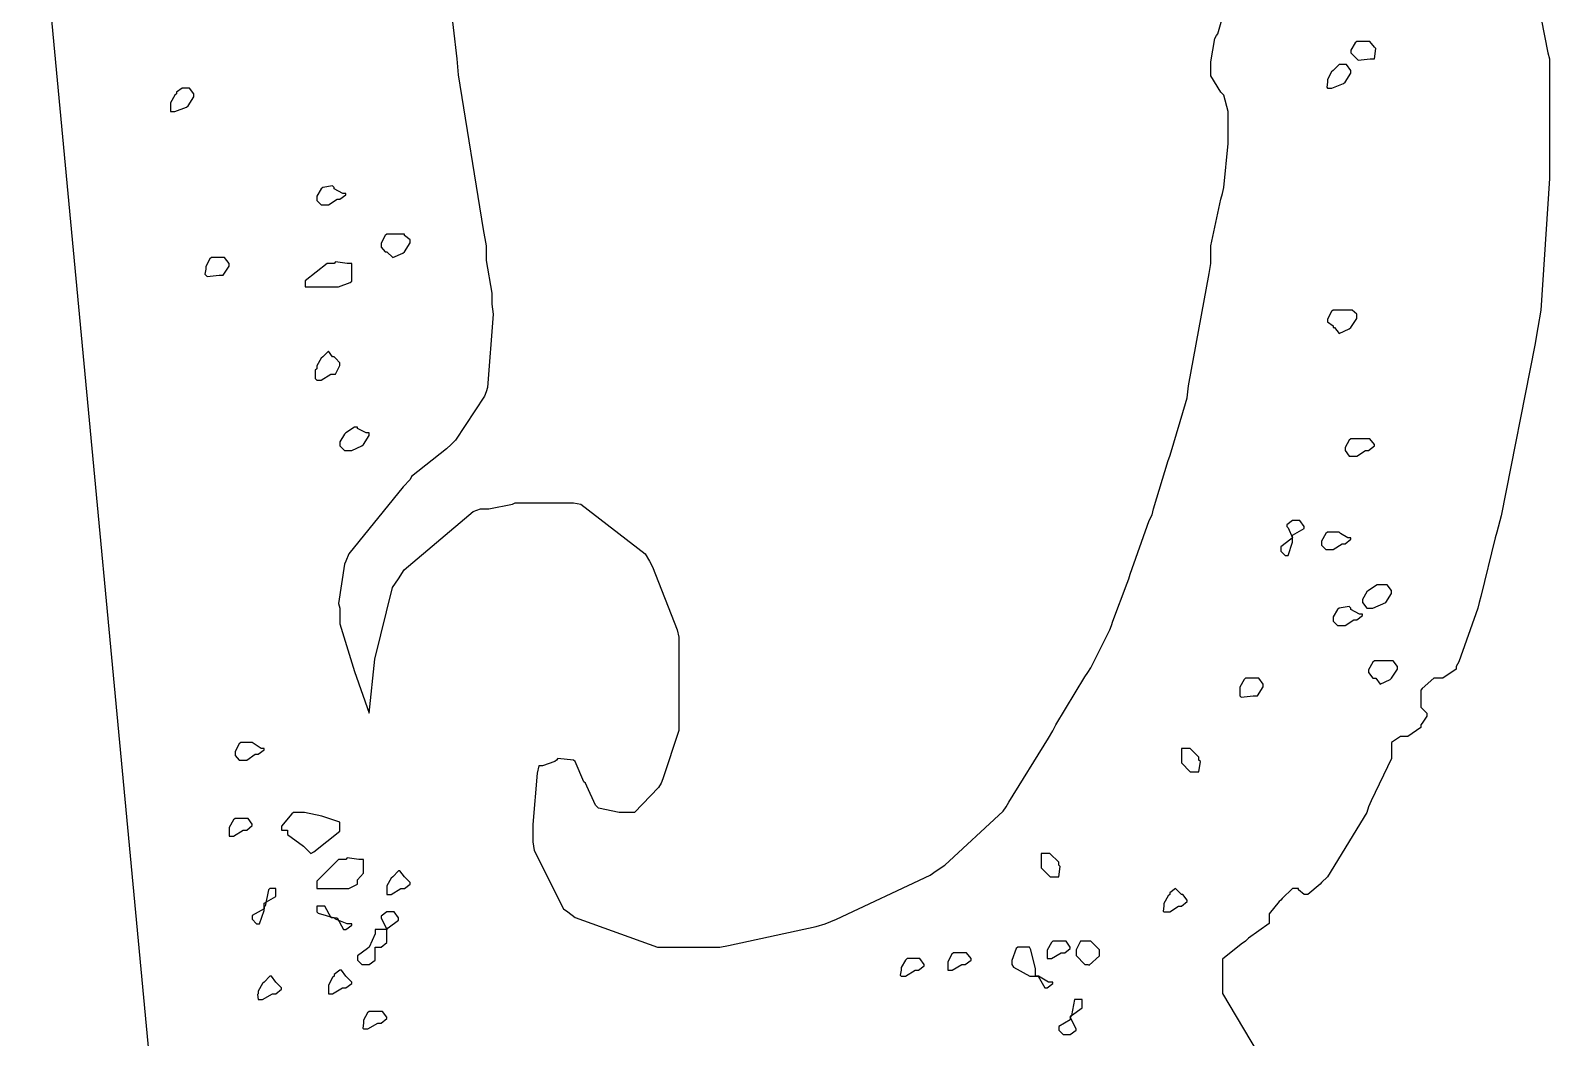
# Model space of a CAD drawing. Extents: x 71 to 283, y 22 to 328.
# Drawn here: x 220.87 to 230.05, y 64.01 to 70.09 of the extents above; entities that cross this region are included whole.
import ezdxf

# ---------------------------------------------------------------- set-up
doc = ezdxf.new("R2010")
doc.units = 0
doc.header["$MEASUREMENT"] = 0

msp = doc.modelspace()

# ---------------------------------------------------------------- linework, layer by layer
at = {"color": 7}
for points in [[(221.888, 60.7674), (220.741, 72.9368)], [(223.405, 70.3005), (223.449, 69.9202), (223.457, 69.8239), (223.607, 68.8894), (223.625, 68.7917), (223.625, 68.7035), (223.661, 68.5052), (223.661, 68.4389), (223.669, 68.3782), (223.634, 67.9372), (223.625, 67.9097), (223.616, 67.8836), (223.441, 67.619), (223.415, 67.5929), (223.387, 67.5665), (223.176, 67.3985), (223.168, 67.3806), (223.124, 67.3365), (222.796, 66.9315), (222.779, 66.8874), (222.77, 66.8694), (222.734, 66.6323), (222.743, 66.6048), (222.743, 66.5095), (222.831, 66.2217), (222.92, 65.9694), (222.92, 65.9694), (222.92, 65.9694), (222.954, 66.2961), (223.06, 66.7286), (223.096, 66.7812), (223.131, 66.8348), (223.547, 67.1876), (223.591, 67.2042), (223.643, 67.2042), (223.784, 67.2317), (223.802, 67.2402), (223.89, 67.2402), (224.088, 67.2402), (224.154, 67.2402), (224.198, 67.2317), (224.586, 66.9315), (224.613, 66.8874), (224.63, 66.8528), (224.78, 66.4725), (224.79, 66.4284), (224.79, 66.3843), (224.79, 66.2852), (224.79, 66.252), (224.79, 66.1818), (224.79, 66.0231), (224.79, 65.9694), (224.79, 65.8647), (224.692, 65.574), (224.683, 65.5465), (224.666, 65.5204), (224.521, 65.3701), (224.473, 65.3701), (224.429, 65.3701), (224.305, 65.3962), (224.296, 65.4043), (224.287, 65.4142), (224.234, 65.5299), (224.226, 65.5465), (224.216, 65.556), (224.163, 65.6788), (224.154, 65.6869), (224.154, 65.6869), (224.058, 65.6967), (224.05, 65.6869), (224.04, 65.6788), (223.967, 65.6527), (223.944, 65.6527), (223.944, 65.6527), (223.934, 65.6086), (223.908, 65.2985), (223.908, 65.1937), (223.916, 65.1411), (224.093, 64.7883), (224.12, 64.7707), (224.164, 64.7361), (224.66, 64.5583), (224.826, 64.5583), (224.878, 64.5583), (224.996, 64.5583), (225.036, 64.5583), (225.089, 64.5679), (225.618, 64.6825), (225.672, 64.6987), (225.742, 64.7266), (226.307, 64.9912), (226.343, 65.0173), (226.395, 65.0529), (226.748, 65.3782), (226.766, 65.4043), (226.782, 65.4322), (227.021, 65.8192), (227.048, 65.8633), (227.065, 65.8992), (227.241, 66.1899), (227.259, 66.216), (227.276, 66.2436), (227.391, 66.4725), (227.401, 66.4986), (227.409, 66.5261), (227.496, 66.7551), (227.506, 66.7812), (227.514, 66.8087), (227.63, 67.134), (227.648, 67.1682), (227.656, 67.2042), (227.744, 67.4949), (227.754, 67.521), (227.762, 67.5488), (227.849, 67.8395), (227.858, 67.8737), (227.867, 67.9457), (227.991, 68.6248), (228.001, 68.6855), (228.001, 68.7917), (228.061, 69.0742), (228.071, 69.1085), (228.079, 69.1444), (228.107, 69.409), (228.107, 69.4972), (228.107, 69.5152), (228.107, 69.5551), (228.107, 69.5674), (228.107, 69.6034), (228.079, 69.7011), (228.071, 69.7096), (228.061, 69.7191), (228.001, 69.8183), (228.001, 69.85), (228.001, 69.9036), (228.025, 70.0444), (228.035, 70.0624), (228.043, 70.0719), (228.071, 70.171)], [(229.975, 70.2649), (230.037, 69.9562), (230.047, 69.9202), (230.047, 69.886), (230.047, 69.8073), (230.047, 69.7798), (230.047, 69.7096), (230.047, 69.5508), (230.047, 69.4972), (230.047, 69.1981), (229.993, 68.4043), (229.975, 68.2985), (229.957, 68.1923), (229.755, 67.1615), (229.729, 67.0638), (229.719, 67.0292), (229.631, 66.675), (229.622, 66.639), (229.613, 66.6048), (229.499, 66.2795), (229.482, 66.252), (229.482, 66.2354), (229.402, 66.1818), (229.376, 66.1818), (229.348, 66.1818), (229.278, 66.1197), (229.27, 66.1098), (229.27, 66.0837), (229.27, 66.0259), (229.27, 66.0054), (229.306, 65.9694), (229.306, 65.9529), (229.278, 65.9088), (229.27, 65.8992), (229.27, 65.8827), (229.191, 65.829), (229.165, 65.829), (229.147, 65.829), (229.093, 65.7931), (229.093, 65.7931), (229.093, 65.6967), (228.969, 65.4403), (228.953, 65.4043), (228.943, 65.3701), (228.705, 64.9827), (228.67, 64.9471), (228.661, 64.9386), (228.588, 64.8751), (228.564, 64.8751), (228.564, 64.8751), (228.53, 64.903), (228.53, 64.9111), (228.53, 64.9111), (228.502, 64.9111), (228.494, 64.9111), (228.494, 64.9111), (228.432, 64.8504), (228.424, 64.8409), (228.414, 64.8324), (228.353, 64.7594), (228.353, 64.7347), (228.353, 64.7001), (228.229, 64.612), (228.211, 64.5943), (228.185, 64.5763), (228.071, 64.4839), (228.071, 64.4521), (228.071, 64.4521), (228.071, 64.4275), (228.071, 64.4179), (228.071, 64.2772), (228.282, 63.9244)]]:
    msp.add_lwpolyline(points, dxfattribs=at)
for points in [[(228.883, 69.9202), (228.883, 69.9202), (228.883, 69.9202), (228.883, 69.9202), (228.891, 69.9121), (228.964, 69.9202), (228.989, 69.9202), (228.989, 69.9202), (228.997, 69.9823), (228.989, 69.9904), (228.989, 69.9904), (228.961, 70.0264), (228.953, 70.0264), (228.935, 70.0264), (228.895, 70.0264), (228.883, 70.0264), (228.873, 70.0183), (228.847, 69.9728), (228.847, 69.9562), (228.883, 69.9202)], [(228.706, 69.7438), (228.706, 69.7438), (228.706, 69.7438), (228.706, 69.7438), (228.732, 69.7438), (228.802, 69.7713), (228.812, 69.7798), (228.812, 69.7798), (228.847, 69.8334), (228.847, 69.85), (228.847, 69.85), (228.82, 69.886), (228.812, 69.886), (228.812, 69.886), (228.785, 69.886), (228.776, 69.886), (228.74, 69.85), (228.731, 69.8419), (228.706, 69.7964), (228.706, 69.7798), (228.706, 69.7798), (228.701, 69.7495), (228.706, 69.7438)], [(221.721, 69.6034), (221.721, 69.6034), (221.721, 69.6034), (221.721, 69.6034), (221.747, 69.6034), (221.817, 69.6295), (221.827, 69.6376), (221.827, 69.6376), (221.861, 69.6916), (221.861, 69.7096), (221.861, 69.7096), (221.835, 69.7438), (221.827, 69.7438), (221.827, 69.7438), (221.8, 69.7438), (221.791, 69.7438), (221.791, 69.7438), (221.757, 69.7191), (221.757, 69.7096), (221.747, 69.7011), (221.721, 69.6542), (221.721, 69.6376), (221.721, 69.6376), (221.721, 69.6129), (221.721, 69.6034)], [(222.709, 69.1444), (222.709, 69.1444), (222.709, 69.1444), (222.709, 69.1444), (222.699, 69.154), (222.639, 69.1444), (222.639, 69.1444), (222.629, 69.1363), (222.603, 69.0908), (222.603, 69.0742), (222.603, 69.0658), (222.629, 69.0383), (222.639, 69.0383), (222.639, 69.0383), (222.663, 69.0383), (222.673, 69.0383), (222.673, 69.0383), (222.726, 69.0742), (222.743, 69.0742), (222.743, 69.0742), (222.779, 69.1003), (222.779, 69.1085), (222.761, 69.1085), (222.709, 69.1363), (222.709, 69.1444)], [(223.132, 68.8619), (223.104, 68.8619), (223.045, 68.8619), (223.026, 68.8619), (223.016, 68.8538), (222.992, 68.8082), (222.992, 68.7917), (222.992, 68.7836), (223.016, 68.7557), (223.026, 68.7557), (223.062, 68.7215), (223.062, 68.7215), (223.122, 68.7476), (223.132, 68.7557), (223.132, 68.7557), (223.168, 68.8097), (223.168, 68.8277), (223.168, 68.8277), (223.132, 68.8538), (223.132, 68.8619)], [(221.933, 68.6153), (221.941, 68.6072), (222.013, 68.6153), (222.038, 68.6153), (222.038, 68.6153), (222.074, 68.6689), (222.074, 68.6855), (222.074, 68.6855), (222.046, 68.7215), (222.038, 68.7215), (222.02, 68.7215), (221.98, 68.7215), (221.967, 68.7215), (221.958, 68.713), (221.933, 68.6675), (221.933, 68.6513), (221.933, 68.6513), (221.928, 68.6209), (221.933, 68.6153)], [(222.533, 68.5451), (222.533, 68.5451), (222.665, 68.5451), (222.709, 68.5451), (222.735, 68.5451), (222.805, 68.5712), (222.815, 68.5793), (222.815, 68.6072), (222.815, 68.6664), (222.815, 68.6855), (222.787, 68.6855), (222.717, 68.6954), (222.709, 68.6855), (222.665, 68.6855), (222.533, 68.5807), (222.533, 68.5451)], [(228.74, 68.2985), (228.749, 68.2985), (228.776, 68.2625), (228.776, 68.2625), (228.776, 68.2625), (228.837, 68.29), (228.847, 68.2985), (228.847, 68.2985), (228.883, 68.3521), (228.883, 68.3687), (228.883, 68.3782), (228.855, 68.4029), (228.847, 68.4029), (228.819, 68.4029), (228.76, 68.4029), (228.74, 68.4029), (228.731, 68.3948), (228.706, 68.3493), (228.706, 68.3327), (228.706, 68.3327), (228.74, 68.308), (228.74, 68.2985)], [(222.603, 67.9799), (222.629, 67.9799), (222.688, 68.0159), (222.709, 68.0159), (222.717, 68.0159), (222.743, 68.0695), (222.743, 68.0861), (222.743, 68.0861), (222.717, 68.1136), (222.709, 68.1221), (222.699, 68.1221), (222.673, 68.1563), (222.673, 68.1563), (222.639, 68.1221), (222.629, 68.1136), (222.603, 68.0667), (222.603, 68.0501), (222.593, 68.042), (222.593, 67.9898), (222.603, 67.9799)], [(222.849, 67.6973), (222.849, 67.6973), (222.849, 67.6973), (222.849, 67.6973), (222.831, 67.6973), (222.779, 67.6631), (222.779, 67.6631), (222.77, 67.6547), (222.743, 67.6092), (222.743, 67.5929), (222.743, 67.5845), (222.77, 67.5569), (222.779, 67.5569), (222.779, 67.5569), (222.805, 67.5569), (222.815, 67.5569), (222.815, 67.5569), (222.875, 67.5845), (222.885, 67.5929), (222.885, 67.5929), (222.92, 67.6465), (222.92, 67.6631), (222.902, 67.6631), (222.849, 67.6892), (222.849, 67.6973)], [(228.847, 67.521), (228.847, 67.521), (228.883, 67.521), (228.883, 67.521), (228.883, 67.521), (228.935, 67.5569), (228.953, 67.5569), (228.953, 67.5569), (228.989, 67.5845), (228.989, 67.5929), (228.989, 67.5929), (228.961, 67.6271), (228.953, 67.6271), (228.925, 67.6271), (228.866, 67.6271), (228.847, 67.6271), (228.837, 67.619), (228.812, 67.5735), (228.812, 67.5569), (228.812, 67.5569), (228.837, 67.521), (228.847, 67.521)], [(228.494, 67.0278), (228.494, 67.0458), (228.564, 67.0856), (228.564, 67.098), (228.564, 67.098), (228.538, 67.134), (228.53, 67.134), (228.53, 67.134), (228.502, 67.134), (228.494, 67.134), (228.494, 67.134), (228.46, 67.1079), (228.46, 67.098), (228.468, 67.0899), (228.494, 67.0278), (228.494, 67.0278), (228.484, 67.0197), (228.424, 66.9742), (228.424, 66.9576), (228.424, 66.9491), (228.45, 66.9216), (228.46, 66.9216), (228.468, 66.9216), (228.494, 67.0017), (228.494, 67.0278)], [(228.776, 67.0638), (228.758, 67.0638), (228.719, 67.0638), (228.706, 67.0638), (228.696, 67.0553), (228.67, 67.0084), (228.67, 66.9918), (228.67, 66.9837), (228.696, 66.9576), (228.706, 66.9576), (228.706, 66.9576), (228.731, 66.9576), (228.74, 66.9576), (228.74, 66.9576), (228.794, 66.9918), (228.812, 66.9918), (228.812, 66.9918), (228.847, 67.0197), (228.847, 67.0278), (228.829, 67.0278), (228.785, 67.0553), (228.776, 67.0638)], [(228.953, 66.6048), (228.979, 66.6048), (229.059, 66.639), (229.059, 66.639), (229.059, 66.639), (229.093, 66.693), (229.093, 66.711), (229.093, 66.711), (229.067, 66.7452), (229.059, 66.7452), (229.059, 66.7452), (229.031, 66.7452), (229.023, 66.7452), (229.005, 66.7452), (228.953, 66.711), (228.953, 66.711), (228.943, 66.7025), (228.917, 66.6556), (228.917, 66.639), (228.917, 66.639), (228.943, 66.6048), (228.953, 66.6048)], [(228.847, 66.6048), (228.847, 66.6048), (228.847, 66.6048), (228.847, 66.6048), (228.837, 66.6143), (228.776, 66.6048), (228.776, 66.6048), (228.767, 66.5963), (228.74, 66.5508), (228.74, 66.5346), (228.74, 66.5261), (228.767, 66.4986), (228.776, 66.4986), (228.776, 66.4986), (228.802, 66.4986), (228.812, 66.4986), (228.812, 66.4986), (228.865, 66.5346), (228.883, 66.5346), (228.883, 66.5346), (228.917, 66.5607), (228.917, 66.5688), (228.899, 66.5688), (228.847, 66.5963), (228.847, 66.6048)], [(228.989, 66.1818), (228.997, 66.1818), (229.023, 66.1458), (229.023, 66.1458), (229.023, 66.1458), (229.084, 66.1734), (229.093, 66.1818), (229.093, 66.1818), (229.129, 66.2354), (229.129, 66.252), (229.129, 66.252), (229.102, 66.2862), (229.093, 66.2862), (229.067, 66.2862), (229.008, 66.2862), (228.989, 66.2862), (228.979, 66.2781), (228.953, 66.2326), (228.953, 66.216), (228.953, 66.216), (228.979, 66.1818), (228.989, 66.1818)], [(228.177, 66.0756), (228.177, 66.0756), (228.177, 66.0756), (228.177, 66.0756), (228.185, 66.0672), (228.258, 66.0756), (228.283, 66.0756), (228.283, 66.0756), (228.317, 66.1293), (228.317, 66.1458), (228.317, 66.1458), (228.291, 66.1818), (228.283, 66.1818), (228.265, 66.1818), (228.224, 66.1818), (228.211, 66.1818), (228.202, 66.1734), (228.177, 66.1264), (228.177, 66.1098), (228.177, 66.1098), (228.177, 66.0852), (228.177, 66.0756)], [(222.214, 65.7931), (222.196, 65.7931), (222.156, 65.7931), (222.144, 65.7931), (222.134, 65.7849), (222.11, 65.7394), (222.11, 65.7229), (222.11, 65.7144), (222.134, 65.6869), (222.144, 65.6869), (222.144, 65.6869), (222.17, 65.6869), (222.18, 65.6869), (222.18, 65.6869), (222.232, 65.7229), (222.25, 65.7229), (222.25, 65.7229), (222.286, 65.749), (222.286, 65.7571), (222.268, 65.7571), (222.214, 65.7931), (222.214, 65.7931)], [(227.824, 65.6869), (227.824, 65.6703), (227.876, 65.6167), (227.894, 65.6167), (227.894, 65.6167), (227.921, 65.6167), (227.93, 65.6167), (227.93, 65.6167), (227.939, 65.6788), (227.93, 65.6869), (227.93, 65.7049), (227.876, 65.7571), (227.858, 65.7571), (227.858, 65.7571), (227.832, 65.7571), (227.824, 65.7571), (227.824, 65.7571), (227.824, 65.7049), (227.824, 65.6869)], [(222.074, 65.2279), (222.1, 65.2279), (222.159, 65.2639), (222.18, 65.2639), (222.18, 65.2639), (222.214, 65.2914), (222.214, 65.2999), (222.214, 65.2999), (222.188, 65.3341), (222.18, 65.3341), (222.162, 65.3341), (222.122, 65.3341), (222.11, 65.3341), (222.1, 65.326), (222.074, 65.2805), (222.074, 65.2639), (222.074, 65.2639), (222.074, 65.2279), (222.074, 65.2279)], [(222.743, 65.2999), (222.743, 65.3122), (222.633, 65.3479), (222.53, 65.3701), (222.497, 65.3701), (222.497, 65.3701), (222.462, 65.3701), (222.462, 65.3701), (222.452, 65.3616), (222.39, 65.2886), (222.39, 65.2639), (222.39, 65.2639), (222.417, 65.2639), (222.426, 65.2639), (222.426, 65.2378), (222.523, 65.1676), (222.533, 65.1577), (222.567, 65.1235), (222.585, 65.133), (222.743, 65.2582), (222.743, 65.2999)], [(222.603, 64.9111), (222.603, 64.9111), (222.735, 64.9111), (222.779, 64.9111), (222.796, 64.9111), (222.849, 64.9386), (222.849, 64.9471), (222.849, 64.9647), (222.885, 65.005), (222.885, 65.0173), (222.885, 65.0353), (222.885, 65.0752), (222.885, 65.0875), (222.858, 65.0875), (222.787, 65.097), (222.779, 65.0875), (222.735, 65.0875), (222.603, 64.9552), (222.603, 64.9111)], [(226.977, 65.0515), (226.977, 65.0353), (227.031, 64.9813), (227.048, 64.9813), (227.048, 64.9813), (227.073, 64.9813), (227.083, 64.9813), (227.083, 64.9813), (227.091, 65.0434), (227.083, 65.0515), (227.083, 65.0695), (227.029, 65.1235), (227.013, 65.1235), (227.013, 65.1235), (226.985, 65.1235), (226.977, 65.1235), (226.977, 65.1235), (226.977, 65.0695), (226.977, 65.0515)], [(223.026, 64.8751), (223.052, 64.8751), (223.111, 64.9111), (223.132, 64.9111), (223.132, 64.9111), (223.168, 64.9386), (223.168, 64.9471), (223.132, 64.9813), (223.132, 64.9813), (223.104, 65.0173), (223.096, 65.0173), (223.062, 64.9813), (223.052, 64.9732), (223.026, 64.9277), (223.026, 64.9111), (223.026, 64.9111), (223.026, 64.8751), (223.026, 64.8751)], [(222.286, 64.8049), (222.286, 64.8229), (222.356, 64.8628), (222.356, 64.8751), (222.356, 64.8751), (222.356, 64.903), (222.356, 64.9111), (222.356, 64.9111), (222.329, 64.9111), (222.32, 64.9111), (222.311, 64.903), (222.291, 64.8049), (222.286, 64.8049), (222.286, 64.7883), (222.214, 64.7485), (222.214, 64.7347), (222.214, 64.7266), (222.24, 64.6987), (222.25, 64.6987), (222.258, 64.6987), (222.286, 64.7788), (222.286, 64.8049)], [(227.718, 64.7707), (227.718, 64.7707), (227.754, 64.7707), (227.754, 64.7707), (227.754, 64.7707), (227.806, 64.8049), (227.824, 64.8049), (227.824, 64.8049), (227.858, 64.8324), (227.858, 64.8409), (227.858, 64.8409), (227.832, 64.8751), (227.824, 64.8751), (227.788, 64.9111), (227.788, 64.9111), (227.754, 64.885), (227.754, 64.8751), (227.744, 64.867), (227.718, 64.8215), (227.718, 64.8049), (227.718, 64.8049), (227.714, 64.7746), (227.718, 64.7707)], [(222.709, 64.7347), (222.691, 64.7347), (222.651, 64.8049), (222.639, 64.8049), (222.639, 64.8049), (222.611, 64.8049), (222.603, 64.8049), (222.603, 64.8049), (222.603, 64.7802), (222.603, 64.7707), (222.611, 64.7622), (222.709, 64.7347), (222.709, 64.7347), (222.726, 64.7347), (222.765, 64.6645), (222.779, 64.6645), (222.779, 64.6645), (222.815, 64.6906), (222.815, 64.6987), (222.787, 64.6987), (222.717, 64.7266), (222.709, 64.7347)], [(223.026, 64.6645), (223.008, 64.6645), (222.968, 64.6645), (222.956, 64.6645), (222.956, 64.6384), (222.92, 64.5583), (222.92, 64.5583), (222.91, 64.5502), (222.849, 64.5047), (222.849, 64.4881), (222.849, 64.4797), (222.875, 64.4521), (222.885, 64.4521), (222.885, 64.4521), (222.91, 64.4521), (222.92, 64.4521), (222.92, 64.4521), (222.956, 64.4797), (222.956, 64.4881), (222.956, 64.5061), (222.956, 64.546), (222.956, 64.5583), (222.956, 64.5583), (222.992, 64.5583), (222.992, 64.5583), (222.992, 64.5583), (223.026, 64.5859), (223.026, 64.5943), (223.026, 64.5943), (223.026, 64.6479), (223.026, 64.6645), (223.034, 64.674), (223.096, 64.7196), (223.096, 64.7347), (223.096, 64.7347), (223.07, 64.7707), (223.062, 64.7707), (223.062, 64.7707), (223.034, 64.7707), (223.026, 64.7707), (223.026, 64.7707), (222.992, 64.7442), (222.992, 64.7347), (222.992, 64.7347), (223.026, 64.6645), (223.026, 64.6645)], [(227.013, 64.4881), (227.013, 64.4881), (227.013, 64.4881), (227.013, 64.4881), (227.039, 64.4881), (227.098, 64.5223), (227.119, 64.5223), (227.119, 64.5223), (227.153, 64.5502), (227.153, 64.5583), (227.153, 64.5583), (227.127, 64.5943), (227.119, 64.5943), (227.101, 64.5943), (227.061, 64.5943), (227.048, 64.5943), (227.039, 64.5859), (227.013, 64.5389), (227.013, 64.5223), (227.013, 64.4881)], [(227.329, 64.5223), (227.329, 64.5403), (227.276, 64.5943), (227.259, 64.5943), (227.259, 64.5943), (227.233, 64.5943), (227.225, 64.5943), (227.215, 64.5943), (227.189, 64.5403), (227.189, 64.5223), (227.189, 64.5061), (227.241, 64.4521), (227.259, 64.4521), (227.266, 64.4493), (227.329, 64.5047), (227.329, 64.5223)], [(226.131, 64.3819), (226.157, 64.3819), (226.216, 64.4179), (226.237, 64.4179), (226.237, 64.4179), (226.271, 64.444), (226.271, 64.4521), (226.271, 64.4521), (226.245, 64.4881), (226.237, 64.4881), (226.219, 64.4881), (226.179, 64.4881), (226.167, 64.4881), (226.157, 64.4797), (226.131, 64.4342), (226.131, 64.4179), (226.131, 64.4179), (226.125, 64.3876), (226.131, 64.3819)], [(226.413, 64.4179), (226.413, 64.4179), (226.413, 64.4179), (226.413, 64.4179), (226.439, 64.4179), (226.499, 64.4521), (226.519, 64.4521), (226.519, 64.4521), (226.554, 64.4797), (226.554, 64.4881), (226.554, 64.4881), (226.527, 64.5223), (226.519, 64.5223), (226.501, 64.5223), (226.46, 64.5223), (226.447, 64.5223), (226.438, 64.5142), (226.413, 64.4687), (226.413, 64.4521), (226.413, 64.4521), (226.413, 64.4275), (226.413, 64.4179)], [(226.942, 64.3819), (226.942, 64.426), (226.915, 64.5418), (226.906, 64.5583), (226.888, 64.5583), (226.848, 64.5583), (226.836, 64.5583), (226.827, 64.5502), (226.8, 64.4772), (226.8, 64.4521), (226.809, 64.4356), (226.908, 64.3819), (226.942, 64.3819), (226.959, 64.3819), (226.999, 64.3117), (227.013, 64.3117), (227.013, 64.3117), (227.048, 64.3378), (227.048, 64.346), (227.021, 64.346), (226.961, 64.3819), (226.942, 64.3819)], [(222.673, 64.2758), (222.699, 64.2758), (222.758, 64.3117), (222.779, 64.3117), (222.779, 64.3117), (222.815, 64.3378), (222.815, 64.346), (222.779, 64.3819), (222.779, 64.3819), (222.752, 64.4179), (222.743, 64.4179), (222.743, 64.4179), (222.709, 64.3915), (222.709, 64.3819), (222.699, 64.3738), (222.673, 64.3283), (222.673, 64.3117), (222.673, 64.3117), (222.673, 64.2758), (222.673, 64.2758)], [(222.25, 64.2415), (222.276, 64.2415), (222.335, 64.2758), (222.356, 64.2758), (222.356, 64.2758), (222.39, 64.3033), (222.39, 64.3117), (222.356, 64.346), (222.356, 64.346), (222.329, 64.3819), (222.32, 64.3819), (222.286, 64.346), (222.276, 64.3378), (222.25, 64.2923), (222.25, 64.2758), (222.246, 64.2719), (222.25, 64.2415), (222.25, 64.2415)], [(227.153, 64.1354), (227.161, 64.1449), (227.225, 64.1904), (227.225, 64.2056), (227.225, 64.2056), (227.225, 64.2331), (227.225, 64.2415), (227.225, 64.2415), (227.197, 64.2415), (227.189, 64.2415), (227.179, 64.2415), (227.161, 64.1449), (227.153, 64.1354), (227.153, 64.1188), (227.083, 64.0789), (227.083, 64.0652), (227.083, 64.0567), (227.109, 64.0292), (227.119, 64.0292), (227.119, 64.0292), (227.143, 64.0292), (227.153, 64.0292), (227.153, 64.0292), (227.189, 64.0567), (227.189, 64.0652), (227.189, 64.0652), (227.153, 64.1354), (227.153, 64.1354)], [(222.885, 64.0652), (222.911, 64.0652), (222.971, 64.0994), (222.992, 64.0994), (222.992, 64.0994), (223.026, 64.1269), (223.026, 64.1354), (223.026, 64.1354), (223, 64.1696), (222.992, 64.1696), (222.974, 64.1696), (222.932, 64.1696), (222.92, 64.1696), (222.91, 64.1615), (222.885, 64.116), (222.885, 64.0994), (222.885, 64.0994), (222.881, 64.069), (222.885, 64.0652)]]:
    msp.add_lwpolyline(points, close=True, dxfattribs=at)

doc.saveas('drawing.dxf')
